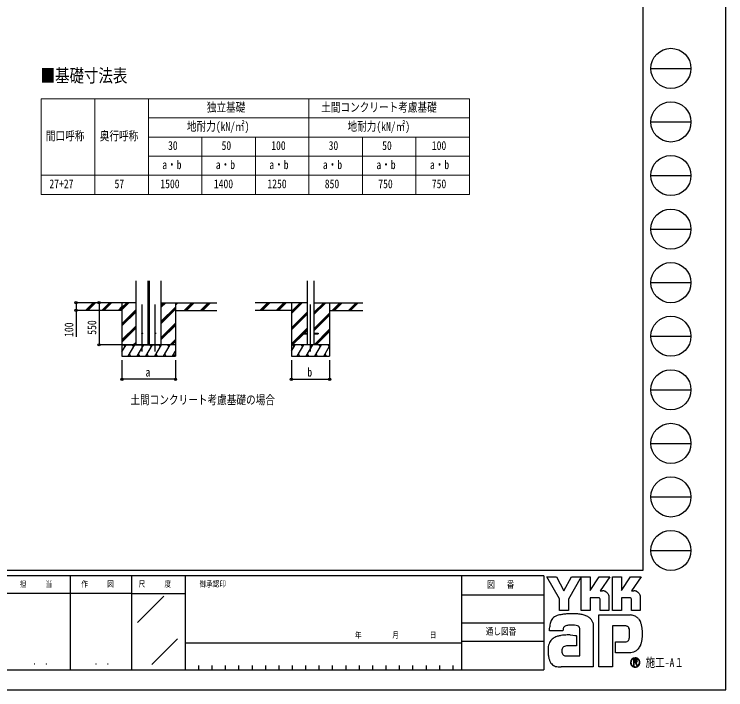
# Model space of a CAD drawing. Units: millimetres, scale not verified. Extents: x -14718 to 14718, y -10395 to 10395.
# Drawn here: x 5413 to 14718, y -10395 to -1567 of the extents above; entities that cross this region are included whole.
import ezdxf
from ezdxf.enums import TextEntityAlignment as Align

# ---------------------------------------------------------------- set-up
doc = ezdxf.new("R2010")
doc.units = ezdxf.units.MM
doc.header["$LTSCALE"] = 50
doc.layers.add('0-1_TABLE1', color=7, linetype='Continuous', lineweight=18)
for name, color, linetype in [('0-2_USER1', 3, 'Continuous'), ('0-3_YKK_12', 2, 'Continuous'), ('0-4_YKK_13', 4, 'Continuous'), ('0-5_YKK_A1', 4, 'Continuous'), ('0-6_YKK_D', 6, 'Continuous'), ('0-7_YKK_ZWAK', 7, 'Continuous')]:
    doc.layers.add(name, color=color, linetype=linetype)
doc.styles.add('ＭＳ ゴシック', font='')
doc.styles.get('ＭＳ ゴシック').set_extended_font_data('MS Gothic')

msp = doc.modelspace()

# ---------------------------------------------------------------- linework, layer by layer
at = {"layer": '0-1_TABLE1'}
for p, q in [((5766.57, -2671.74), (11366.57, -2671.74)), ((5766.57, -2671.74), (5766.57, -3921.74)), ((6466.57, -2671.74), (6466.57, -3921.74)), ((7166.57, -2671.74), (7166.57, -3921.74)), ((9266.57, -2671.74), (9266.57, -3921.74)), ((7166.57, -2921.74), (11366.57, -2921.74)), ((7166.57, -3171.74), (11366.57, -3171.74)), ((7866.57, -3171.74), (7866.57, -3921.74)), ((8566.57, -3171.74), (8566.57, -3921.74)), ((9966.57, -3171.74), (9966.57, -3921.74)), ((10666.57, -3171.74), (10666.57, -3921.74)), ((7166.57, -3421.74), (11366.57, -3421.74)), ((5766.57, -3671.74), (11366.57, -3671.74)), ((5766.57, -3921.74), (11366.57, -3921.74))]:
    msp.add_line(p, q, dxfattribs=at)
msp.add_lwpolyline([(11366.57, -2671.74), (11366.57, -3171.74), (11366.57, -3921.74)], dxfattribs=at)
at = {"layer": '0-3_YKK_12'}
for p, q in [((7085.32, -5974.12), (7085.32, -5360.98)), ((7257.82, -5974.12), (7257.82, -5360.98)), ((9287.57, -5974.12), (9287.57, -5360.98))]:
    msp.add_line(p, q, dxfattribs=at)
at = {"layer": '0-4_YKK_13'}
for p, q in [((9187.57, -5733), (9187.57, -5742)), ((9187.57, -5733), (9242.37, -5733)), ((9187.57, -5742), (9242.37, -5742)), ((9332.77, -5733), (9387.57, -5733)), ((9332.77, -5742), (9387.57, -5742)), ((9387.57, -5733), (9387.57, -5742))]:
    msp.add_line(p, q, dxfattribs=at)
for centre in [(7084.82, -5737.5), (7258.32, -5737.5)]:
    msp.add_circle(centre, 5, dxfattribs=at)
at = {"layer": '0-5_YKK_A1'}
for p, q in [((7007.07, -5887.44), (7007.07, -5052.15)), ((7162.57, -5887.44), (7162.57, -5052.15)), ((7180.57, -5887.44), (7180.57, -5052.15)), ((7336.07, -5887.44), (7336.07, -5052.15)), ((9242.37, -5052.15), (9242.37, -5887.5)), ((9332.77, -5052.15), (9332.77, -5887.5)), ((7007.07, -5337.5), (6280.62, -5337.5)), ((6345.9, -5437.5), (6445.9, -5337.5)), ((6360.04, -5437.5), (6460.04, -5337.5)), ((6374.19, -5437.5), (6474.19, -5337.5)), ((6558.03, -5437.5), (6658.03, -5337.5)), ((6572.18, -5437.5), (6672.18, -5337.5)), ((6586.32, -5437.5), (6686.32, -5337.5)), ((6770.17, -5437.5), (6821.57, -5386.1)), ((6821.57, -5428.13), (6912.2, -5337.5)), ((6821.57, -5413.99), (6898.06, -5337.5)), ((6821.57, -5399.85), (6883.92, -5337.5)), ((6821.57, -5337.5), (6821.57, -6037.5)), ((7336.07, -5395), (7393.57, -5337.5)), ((7336.07, -5380.86), (7379.43, -5337.5)), ((7336.07, -5366.71), (7365.28, -5337.5)), ((7336.07, -5337.5), (8062.52, -5337.5)), ((7336.07, -5578.84), (7521.57, -5393.35)), ((7521.57, -5337.5), (7521.57, -6037.5)), ((7521.57, -5368.94), (7553.01, -5337.5)), ((7521.57, -5354.79), (7538.86, -5337.5)), ((7521.57, -5340.65), (7524.72, -5337.5)), ((7636.85, -5437.5), (7736.85, -5337.5)), ((7650.99, -5437.5), (7751, -5337.5)), ((7665.14, -5437.5), (7765.14, -5337.5)), ((7848.98, -5437.5), (7948.99, -5337.5)), ((7863.13, -5437.5), (7963.13, -5337.5)), ((7877.27, -5437.5), (7977.27, -5337.5)), ((9242.37, -5337.5), (8561.62, -5337.5)), ((8628.3, -5436.1), (8726.9, -5337.5)), ((8641.04, -5437.5), (8741.04, -5337.5)), ((8655.19, -5437.5), (8755.19, -5337.5)), ((8840.44, -5436.1), (8939.03, -5337.5)), ((8853.18, -5437.5), (8953.18, -5337.5)), ((8867.32, -5437.5), (8967.32, -5337.5)), ((9037.57, -5337.5), (9037.57, -6037.5)), ((9037.57, -5479.38), (9179.45, -5337.5)), ((9037.57, -5465.24), (9165.31, -5337.5)), ((9037.57, -5451.1), (9151.17, -5337.5)), ((9332.77, -5492.55), (9487.82, -5337.5)), ((9332.77, -5478.41), (9473.68, -5337.5)), ((9332.77, -5464.26), (9459.53, -5337.5)), ((9332.77, -5337.5), (9970.78, -5337.5)), ((9537.57, -5337.5), (9537.57, -6037.5)), ((9571.67, -5437.5), (9671.67, -5337.5)), ((9585.81, -5437.5), (9685.81, -5337.5)), ((9599.95, -5437.5), (9699.95, -5337.5)), ((9783.8, -5437.5), (9883.8, -5337.5)), ((9797.94, -5437.5), (9897.94, -5337.5)), ((9812.08, -5437.5), (9912.08, -5337.5)), ((6821.57, -5437.5), (6280.62, -5437.5)), ((6784.31, -5437.5), (6821.57, -5400.24)), ((6798.45, -5437.5), (6821.57, -5414.38)), ((6821.57, -5611.98), (7007.07, -5426.48)), ((6821.57, -5626.12), (7007.07, -5440.62)), ((6821.57, -5640.26), (7007.07, -5454.76)), ((7336.07, -5592.99), (7521.57, -5407.49)), ((7336.07, -5607.13), (7521.57, -5421.63)), ((7521.57, -5437.5), (8062.52, -5437.5)), ((9037.57, -5437.5), (8561.62, -5437.5)), ((9037.57, -5663.23), (9242.37, -5458.43)), ((9037.57, -5677.37), (9242.37, -5472.57)), ((9037.57, -5691.51), (9242.37, -5486.71)), ((9332.77, -5676.39), (9537.57, -5471.6)), ((9332.77, -5690.54), (9537.57, -5485.74)), ((9537.57, -5437.5), (9970.78, -5437.5)), ((9332.77, -5704.68), (9537.57, -5499.88)), ((6821.57, -5824.11), (7007.07, -5638.61)), ((6821.57, -5838.25), (7007.07, -5652.75)), ((6821.57, -5852.39), (7007.07, -5666.89)), ((7336.07, -5790.97), (7521.57, -5605.48)), ((7336.07, -5805.12), (7521.57, -5619.62)), ((7336.07, -5819.26), (7521.57, -5633.76)), ((9037.57, -5875.36), (9242.37, -5670.56)), ((9039.57, -5887.5), (9187.57, -5739.5)), ((9053.71, -5887.5), (9199.21, -5742)), ((9194.07, -5733), (9242.37, -5684.7)), ((9208.21, -5733), (9242.37, -5698.84)), ((9333.79, -5887.5), (9537.57, -5683.73)), ((9347.94, -5887.5), (9537.57, -5697.87)), ((9362.08, -5887.5), (9537.57, -5712.01)), ((6970.31, -5887.5), (7007.07, -5850.74)), ((7451.68, -5887.5), (7521.57, -5817.61)), ((7465.82, -5887.5), (7521.57, -5831.75)), ((7479.96, -5887.5), (7521.57, -5845.89)), ((7521.57, -5887.5), (6821.57, -5887.5)), ((6821.57, -5887.5), (7319.57, -5887.5)), ((6821.57, -5980.52), (6875.28, -5887.5)), ((6860.28, -5913.48), (6845.28, -5887.5)), ((6904.14, -6037.5), (6990.75, -5887.5)), ((6975.75, -5913.48), (6960.75, -5887.5)), ((6984.45, -5887.5), (7007.07, -5864.88)), ((6998.6, -5887.5), (7007.07, -5879.03)), ((7019.62, -6037.5), (7106.22, -5887.5)), ((7091.22, -5913.48), (7076.22, -5887.5)), ((7135.09, -6037.5), (7221.69, -5887.5)), ((7206.69, -5913.48), (7191.69, -5887.5)), ((7250.56, -6037.5), (7337.16, -5887.5)), ((7322.16, -5913.48), (7307.16, -5887.5)), ((7366.03, -6037.5), (7452.63, -5887.5)), ((7437.63, -5913.48), (7422.63, -5887.5)), ((9537.57, -5887.5), (9037.57, -5887.5)), ((9037.57, -5969.65), (9085, -5887.5)), ((9070, -5913.48), (9055, -5887.5)), ((9113.87, -6037.5), (9200.47, -5887.5)), ((9185.47, -5913.48), (9170.47, -5887.5)), ((9229.34, -6037.5), (9315.94, -5887.5)), ((9300.94, -5913.48), (9285.94, -5887.5)), ((9344.81, -6037.5), (9431.41, -5887.5)), ((9416.41, -5913.48), (9401.41, -5887.5)), ((9460.28, -6037.5), (9537.57, -5903.62)), ((9531.88, -5913.48), (9516.88, -5887.5)), ((6821.57, -6037.5), (7521.57, -6037.5)), ((6919.14, -6011.52), (6934.14, -6037.5)), ((7034.61, -6011.52), (7049.61, -6037.5)), ((7150.08, -6011.52), (7165.08, -6037.5)), ((7265.56, -6011.52), (7280.56, -6037.5)), ((7381.02, -6011.52), (7396.02, -6037.5)), ((7481.5, -6037.5), (7521.57, -5968.09)), ((7496.5, -6011.52), (7511.5, -6037.5)), ((9037.57, -6037.5), (9537.57, -6037.5)), ((9128.86, -6011.52), (9143.86, -6037.5)), ((9244.33, -6011.52), (9259.33, -6037.5)), ((9359.81, -6011.52), (9374.81, -6037.5)), ((9475.27, -6011.52), (9490.27, -6037.5))]:
    msp.add_line(p, q, dxfattribs=at)
at = {"layer": '0-6_YKK_D'}
for p, q in [((6279.62, -5337.5), (6220.57, -5337.5)), ((6507.51, -5337.5), (6522.57, -5337.5)), ((6521.57, -5337.5), (6521.57, -5887.5)), ((6279.62, -5437.5), (6220.57, -5437.5)), ((6820.57, -5887.5), (6520.57, -5887.5)), ((6821.57, -6087.5), (6821.57, -6338.5)), ((7521.57, -6087.5), (7521.57, -6338.5)), ((9037.57, -6087.5), (9037.57, -6338.5)), ((9537.57, -6087.5), (9537.57, -6338.5)), ((7521.57, -6337.5), (6821.57, -6337.5)), ((9037.57, -6337.5), (9537.57, -6337.5))]:
    msp.add_line(p, q, dxfattribs=at)
msp.add_lwpolyline([(6221.57, -5337.5), (6221.57, -5437.5), (6221.57, -5784.6)], dxfattribs=at)
for centre in [(6221.57, -5337.5), (6521.57, -5337.5), (6221.57, -5437.5), (6521.57, -5887.5), (6821.57, -6337.5), (7521.57, -6337.5), (9037.57, -6337.5), (9537.57, -6337.5)]:
    msp.add_circle(centre, 14.88, dxfattribs=at)
at = {"layer": '0-7_YKK_ZWAK'}
for p, q in [((13632.57, 9712.5), (13632.57, -8837.5)), ((13737.57, -2275), (14262.57, -2275)), ((13737.57, -2975), (14262.57, -2975)), ((13737.57, -3675), (14262.57, -3675)), ((13737.57, -4375), (14262.57, -4375)), ((13737.57, -5075), (14262.57, -5075)), ((13737.57, -5775), (14262.57, -5775)), ((13737.57, -6475), (14262.57, -6475)), ((13737.57, -7175), (14262.57, -7175)), ((13737.57, -7875), (14262.57, -7875)), ((13737.57, -8575), (14262.57, -8575)), ((13632.57, -8837.5), (-13667.43, -8837.5)), ((6142.57, -8907.5), (6142.57, -10132.5)), ((6947.57, -8907.5), (6947.57, -10132.5)), ((7647.57, -8907.5), (6947.57, -8907.5)), ((11261.32, -8907.5), (7647.57, -8907.5)), ((7647.57, -8907.5), (7647.57, -10132.5)), ((11261.32, -8907.5), (11261.32, -10132.5)), ((12337.57, -8907.5), (11261.32, -8907.5)), ((12337.57, -8907.5), (12337.57, -10132.5)), ((6947.57, -9135), (4532.57, -9135)), ((6947.57, -9135), (7647.57, -9135)), ((7024.87, -9514.02), (7367.63, -9171.25)), ((11261.32, -9152.5), (12337.57, -9152.5)), ((11261.32, -9520), (12337.57, -9520)), ((7212.35, -10065.96), (7549.12, -9729.19)), ((12337.57, -9765), (11261.32, -9765)), ((7647.57, -9782.5), (11261.32, -9782.5)), ((4532.57, -10132.5), (6947.57, -10132.5)), ((6947.57, -10132.5), (7647.57, -10132.5)), ((7647.57, -10132.5), (11261.32, -10132.5)), ((7822.57, -10080), (7822.57, -10132.5)), ((7997.57, -10080), (7997.57, -10132.5)), ((8172.57, -10080), (8172.57, -10132.5)), ((8347.57, -10080), (8347.57, -10132.5)), ((8522.57, -10080), (8522.57, -10132.5)), ((8697.57, -10080), (8697.57, -10132.5)), ((8872.57, -10080), (8872.57, -10132.5)), ((9047.57, -10080), (9047.57, -10132.5)), ((9222.57, -10080), (9222.57, -10132.5)), ((9397.57, -10080), (9397.57, -10132.5)), ((9572.57, -10080), (9572.57, -10132.5)), ((9747.57, -10080), (9747.57, -10132.5)), ((9922.57, -10080), (9922.57, -10132.5)), ((10097.57, -10080), (10097.57, -10132.5)), ((10272.57, -10080), (10272.57, -10132.5)), ((10447.57, -10080), (10447.57, -10132.5)), ((10622.57, -10080), (10622.57, -10132.5)), ((10797.57, -10080), (10797.57, -10132.5)), ((10972.57, -10080), (10972.57, -10132.5)), ((11147.57, -10080), (11147.57, -10132.5)), ((11261.32, -10132.5), (12337.57, -10132.5)), ((13533.36, -10093.93), (13533.36, -10093.93))]:
    msp.add_line(p, q, dxfattribs=at)
for points in [[(-14717.5, -10395), (14717.5, -10395), (14717.5, 10395), (-14717.5, 10395)], [(12376.07, -8918), (12504.91, -8918), (12601.65, -9100.35), (12698.14, -8918), (12827.07, -8918), (12661.85, -9211.97), (12661.85, -9359.47), (12544.34, -9359.47), (12544.34, -9208)]]:
    msp.add_lwpolyline(points, close=True, dxfattribs=at)
for points in [[(6947.57, -8907.5), (4532.57, -8907.5), (4532.57, -10132.5)], [(13056.91, -9193.13), (12945.69, -9193.13), (12945.69, -9359.34), (12827.2, -9359.34), (12827.2, -8918), (12945.69, -8918), (12945.69, -9098.55), (13062.24, -8918), (13201.44, -8918), (13076.56, -9100.74), (13080.98, -9100.74), (13085.87, -9100.74), (13090.88, -9100.74), (13095.71, -9100.74), (13100.03, -9100.74), (13103.51, -9100.74), (13105.84, -9100.74), (13106.68, -9100.74)], [(13466.29, -9193.13), (13355.19, -9193.13), (13355.19, -9359.47), (13236.64, -9359.47), (13236.64, -8918), (13355.19, -8918), (13355.19, -9098.55), (13471.61, -8918), (13610.81, -8918), (13485.93, -9100.74), (13490.4, -9100.74), (13495.31, -9100.74), (13500.33, -9100.74), (13505.15, -9100.74), (13509.45, -9100.74), (13512.91, -9100.74), (13515.22, -9100.74), (13516.06, -9100.74)], [(13140.77, -9107.75), (13154.92, -9115.83), (13166.9, -9126.37), (13176.54, -9138.92), (13183.64, -9153.02), (13188.04, -9168.24), (13189.54, -9184.12), (13189.54, -9359.76), (13073.94, -9359.76), (13073.94, -9209.93)], [(13550.19, -9107.75), (13564.38, -9115.83), (13576.41, -9126.37), (13586.09, -9138.92), (13593.24, -9153.02), (13597.66, -9168.24), (13599.18, -9184.12), (13599.18, -9359.47), (13483.31, -9359.47), (13483.31, -9209.93)], [(13401.04, -9560.27), (13234.18, -9560.27), (13234.18, -10097.5), (13059.31, -10097.5), (13059.31, -9417.77), (13465.73, -9417.77)], [(13575.5, -9465.79), (13586.9, -9480.19), (13595.45, -9494.13), (13601.41, -9506.75)], [(12616.79, -9563.09), (12608.65, -9567.67), (12602.31, -9573.26), (12597.51, -9579.79), (12594.02, -9587.18), (12591.62, -9595.36), (12590.06, -9604.24), (12589.12, -9613.76), (12588.55, -9623.84), (12413.61, -9624.26), (12414.12, -9600.33), (12415.09, -9573.45)], [(12976.98, -9517.08), (12981.95, -9537.16), (12984.76, -9558.65), (12985.65, -9581.55), (12985.65, -10097.5), (12563.43, -10097.5)], [(12683.81, -9679.35), (12716.93, -9681.53), (12742.96, -9684.45), (12759.99, -9687.18), (12766.09, -9688.81), (12766.09, -9822.65), (12746.73, -9820.61), (12725.5, -9819.46), (12703.76, -9819.02), (12682.9, -9819.08), (12664.29, -9819.47), (12649.29, -9819.98), (12639.29, -9820.43), (12635.65, -9820.62), (12620.52, -9823.39), (12607.47, -9827.72), (12596.51, -9833.64), (12587.63, -9841.19), (12580.84, -9850.39), (12576.14, -9861.27), (12573.53, -9873.85), (12573, -9888.17), (12574.67, -9903.91), (12578.01, -9916.93), (12582.82, -9927.46), (12588.89, -9935.76), (12596.01, -9942.08), (12603.97, -9946.67), (12612.56, -9949.77), (12621.56, -9951.63), (12807.42, -9951.63), (12807.42, -9607.76), (12807.47, -9600.94), (12807.12, -9594.28), (12806.24, -9587.85), (12804.75, -9581.76), (12802.52, -9576.09), (12799.45, -9570.92), (12795.43, -9566.34), (12790.36, -9562.44)], [(12790.36, -9562.44), (12779.46, -9558.16), (12762.03, -9554.53), (12739.79, -9551.86), (12714.48, -9550.43), (12687.79, -9550.54), (12661.47, -9552.49)], [(13460.39, -9663.49), (13460.17, -9641.21), (13459.11, -9621.14), (13456.6, -9603.52), (13452.03, -9588.57)], [(13560.97, -9873.4), (13544.82, -9885.95), (13528.01, -9895.82), (13510.64, -9903.18), (13492.85, -9908.22), (13474.77, -9911.11), (13456.52, -9912.03), (13276.76, -9912.03), (13276.76, -9770.82), (13378.13, -9770.82), (13396.82, -9770.56), (13413.25, -9768.97), (13427.35, -9764.83)], [(13561.12, -10019.09), (13561.04, -10017.04), (13560.78, -10015.06), (13560.36, -10013.17), (13559.77, -10011.36), (13559.01, -10009.64), (13558.09, -10008.03), (13557.02, -10006.53), (13555.78, -10005.14), (13554.16, -10003.71), (13552.36, -10002.46), (13550.39, -10001.4), (13548.26, -10000.52), (13545.97, -9999.84), (13543.54, -9999.35), (13540.97, -9999.05), (13538.27, -9998.95), (13511.74, -9998.95), (13511.74, -10076.99), (13519.76, -10076.99), (13519.76, -10006.91), (13538.27, -10006.91), (13540.18, -10006.97), (13541.98, -10007.16), (13543.66, -10007.47), (13545.22, -10007.9), (13546.65, -10008.45), (13547.95, -10009.11), (13549.11, -10009.89), (13550.13, -10010.78)], [(13553.26, -10019.09), (13552.77, -10022.84), (13551.43, -10025.8), (13549.41, -10028.05), (13546.91, -10029.69), (13544.1, -10030.8), (13541.17, -10031.49), (13538.29, -10031.84), (13535.65, -10031.93), (13528.71, -10031.93), (13532.21, -10037.89), (13555.13, -10077.25), (13564.3, -10077.25), (13542.2, -10039.37), (13544.27, -10038.96), (13546.24, -10038.43), (13548.12, -10037.8), (13549.88, -10037.06), (13551.54, -10036.21), (13553.08, -10035.25), (13554.49, -10034.19), (13555.78, -10033.01)]]:
    msp.add_lwpolyline(points, dxfattribs=at)
for centre in [(14000.07, -2275), (14000.07, -2975), (14000.07, -3675), (14000.07, -4375), (14000.07, -5075), (14000.07, -5775), (14000.07, -6475), (14000.07, -7175), (14000.07, -7875), (14000.07, -8575)]:
    msp.add_circle(centre, 262.5, dxfattribs=at)
for centre, radius, start, end in [((13106.86, -9188.16), 87.42, 78.26798, 90.11215), ((13108.11, -9181.8), 80.94, 66.19963, 78.22058), ((13516.23, -9188.32), 87.58, 78.27851, 90.10826), ((13517.43, -9182.18), 81.32, 66.2483, 78.23226), ((13057.53, -9209.53), 16.41, 358.57817, 92.1683), ((13466.98, -9209.45), 16.33, 358.29941, 92.43455), ((12570.62, -9559.51), 152.53, 152.2125, 163.4865), ((12547.28, -9547.44), 126.25, 138.03852, 152.12015), ((12547.26, -9548.03), 126.64, 122.60463, 137.83438), ((12564, -9575.11), 158.47, 108.37421, 122.42809), ((12590.52, -9669.42), 256.38, 100.93159, 107.35499), ((12677.19, -10089.86), 685.64, 97.86054, 101.37938), ((12717.87, -10372.53), 971.23, 94.90201, 97.9576), ((12720.64, -10395.16), 994, 91.6169, 94.94971), ((12716.79, -10234.21), 833.01, 87.51794, 91.66439), ((12727.61, -10002.22), 600.77, 81.92631, 87.59083), ((12759.56, -9783.31), 379.54, 73.67137, 82.05943), ((12806.94, -9624.71), 214.03, 60.60528, 73.9085), ((12826.34, -9586.03), 170.81, 52.17347, 59.90542), ((12843.69, -9563.57), 142.43, 43.55042, 52.14561), ((12853.25, -9554.33), 129.14, 34.48659, 43.50182), ((12853.31, -9554.13), 128.97, 25.58915, 34.43128), ((13459.09, -9604.75), 187.09, 78.73198, 87.96551), ((13464.58, -9576.69), 158.51, 69.03034, 78.69541), ((13469.69, -9563.05), 143.94, 59.39484, 68.9885), ((13472.06, -9558.9), 139.16, 50.3012, 59.3616), ((13471.19, -9559.88), 140.47, 42.05209, 50.28551), ((12732.32, -9591.6), 317.75, 171.55622, 176.72493), ((12624.64, -9575.53), 208.88, 163.48385, 171.57982), ((12662.97, -9672.7), 118.94, 102.4979, 112.84632), ((12685.98, -9771.98), 220.85, 96.37207, 102.75341), ((12841.84, -9559.51), 141.65, 17.43089, 25.54591), ((13402, -9646.04), 85.77, 77.94572, 90.63794), ((13409.45, -9611.06), 50.01, 60.20991, 77.92418), ((13414.28, -9601.97), 39.72, 39.8078, 59.75378), ((13407.49, -9607.16), 48.26, 22.65544, 39.38165), ((13401.82, -9599.84), 220.22, 14.76267, 25.00486), ((13266.76, -9636.65), 360.21, 7.9139, 14.95041), ((13062.71, -9665.52), 397.69, 355.2339, 0.29193), ((13131.85, -9656.27), 496.54, 2.54376, 8.01251), ((13054.52, -9660.34), 573.97, 357.76419, 2.60674), ((12547.25, -9844.34), 148.92, 142.04688, 153.80771), ((12542.16, -9840.7), 142.67, 130.60221, 141.94427), ((12550.56, -9850.8), 155.81, 120.60724, 130.53081), ((12567.15, -9879.01), 188.53, 112.58838, 120.58162), ((12589.48, -9932.65), 246.63, 106.61303, 112.59024), ((12624.58, -10050.65), 369.75, 99.87193, 106.59825), ((12644.25, -10161.45), 482.28, 94.78469, 99.91711), ((12653.83, -10271.7), 592.94, 90.80099, 94.81812), ((12655.28, -10353.79), 675.05, 87.57779, 90.82714), ((13411.02, -9728), 40.29, 293.91672, 314.09376), ((13405.52, -9723.15), 47.6, 314.78099, 333.92928), ((13370.17, -9705.98), 86.9, 334.00676, 347.34989), ((13273.74, -9683.65), 185.88, 347.14308, 355.40008), ((13192.02, -9676.77), 435.46, 347.15166, 352.97565), ((13076.59, -9661.76), 551.86, 352.8937, 357.82206), ((12733.47, -9882.2), 340.51, 174.55588, 182.47272), ((12631.44, -9872.43), 238.02, 164.97537, 174.56739), ((12573.6, -9857.01), 178.16, 153.89178, 164.94341), ((13444.3, -9741.85), 175.83, 311.57033, 318.66243), ((13423.95, -9724), 202.9, 318.67367, 325.29112), ((13476.26, -9762.99), 137.72, 326.23251, 339.61931), ((13346.92, -9712.91), 276.41, 339.22498, 347.31457), ((12923.74, -9879.21), 530.77, 181.90948, 187.89042), ((12700.42, -9910.62), 305.25, 187.80471, 196.36971), ((12582.52, -9945.45), 182.31, 196.3102, 208.20993), ((12531.17, -9972.78), 124.15, 208.29777, 223.35561), ((13533.08, -10038.73), 61.37, 179.86065, 225.14399), ((13533.46, -10038.66), 61.74, 90.09157, 179.92363), ((13533.07, -10038.46), 54.9, 134.8007, 180.12175), ((13532.85, -10038.82), 54.68, 179.75513, 225.29722), ((13533.23, -10038.15), 54.8, 89.86602, 135.149), ((13533.45, -10038.55), 61.63, 44.93442, 90.08536), ((13533.47, -10038.57), 55.21, 45.03108, 90.11509), ((13533.27, -10038.49), 55.44, 270.09072, 359.90926), ((13541.53, -10018.76), 11.73, 358.3894, 42.86139), ((13541.76, -10019.65), 19.37, 316.37674, 1.6565), ((13533.51, -10038.59), 55.2, 0.00643, 45.07115), ((13533.94, -10038.36), 61.15, 359.78949, 45.13288), ((13533.79, -10038.83), 61.3, 314.92572, 0.23508), ((12519.59, -9982.97), 108.73, 223.64205, 239.63663), ((12529.2, -9965.48), 128.68, 239.8785, 253.65355), ((12546.8, -9905.03), 191.64, 253.69102, 263.74909), ((12561.7, -9772.34), 325.16, 263.68487, 270.30455), ((13533.37, -10038.74), 61.57, 224.94536, 269.98445), ((13533.25, -10039.31), 54.62, 224.62822, 270.10973), ((13533.37, -10038.43), 61.88, 269.98802, 314.93777)]:
    msp.add_arc(centre, radius, start, end, dxfattribs=at)

# ---------------------------------------------------------------- texts
at = {"layer": '0-1_TABLE1', "style": 'ＭＳ ゴシック', "width": 0.8}
for s, p in [('独立基礎', (7930.97, -2875.49)), ('土間コンクリート考慮基礎', (9426.17, -2875.49)), ('地耐力(kN/㎡)', (7670.57, -3125.49)), ('地耐力(kN/㎡)', (9770.57, -3125.49)), ('間口呼称', (5826.77, -3250.49)), ('奥行呼称', (6530.97, -3250.49)), ('30', (7424.17, -3375.49)), ('50', (8124.17, -3375.49)), ('100', (8773.77, -3375.49)), ('30', (9524.17, -3375.49)), ('50', (10224.17, -3375.49)), ('100', (10873.77, -3375.49)), ('a・b', (7348.57, -3625.49)), ('a・b', (8048.57, -3625.49)), ('a・b', (8748.57, -3625.49)), ('a・b', (9448.57, -3625.49)), ('a・b', (10148.57, -3625.49)), ('a・b', (10848.57, -3625.49)), ('27+27', (5872.97, -3875.49)), ('57', (6724.17, -3875.49)), ('1500', (7323.37, -3875.49)), ('1400', (8023.37, -3875.49)), ('1250', (8723.37, -3875.49)), ('850', (9473.77, -3875.49)), ('750', (10173.77, -3875.49)), ('750', (10873.77, -3875.49))]:
    msp.add_text(s, height=115.5, dxfattribs=at).set_placement(p, align=Align.BOTTOM_LEFT)
at = {"layer": '0-2_USER1', "style": 'ＭＳ ゴシック', "width": 0.8}
for s, height, p in [('■基礎寸法表', 173.2, (5758.29, -2507.3)), ('土間コンクリート考慮基礎の場合', 115.5, (6931.5, -6698.5))]:
    msp.add_text(s, height=height, dxfattribs=at).set_placement(p, align=Align.BOTTOM_LEFT)
at = {"layer": '0-6_YKK_D', "style": 'ＭＳ ゴシック', "width": 0.8}
for s, p in [('550', (6520.57, -5755.3)), ('100', (6220.57, -5783.6))]:
    msp.add_text(s, height=115.5, rotation=90, dxfattribs=at).set_placement(p, align=Align.BOTTOM_LEFT)
for s, p in [('a', (7129.57, -6336.5)), ('b', (9245.57, -6336.5))]:
    msp.add_text(s, height=115.5, dxfattribs=at).set_placement(p, align=Align.BOTTOM_LEFT)
at = {"layer": '0-7_YKK_ZWAK', "style": 'ＭＳ ゴシック', "width": 0.8}
for s, height, p in [('担     当', 76.98, (5485.27, -9073.75)), ('作     図', 76.98, (6290.27, -9073.75)), ('尺     度', 76.98, (7039.97, -9073.75)), ('御承認印', 76.98, (7836.98, -9073.75)), ('図\u3000 番', 89.81, (11596.91, -9091.25)), ('通し図番', 89.81, (11577.31, -9703.75)), ('年        月        日', 76.98, (9869.67, -9741.25)), ('． ．', 90.71, (5652.5, -10095.23)), ('． ．', 90.71, (6457.5, -10095.23)), ('施工-A１', 115.5, (13667.57, -10132.5))]:
    msp.add_text(s, height=height, dxfattribs=at).set_placement(p, align=Align.BOTTOM_LEFT)

doc.saveas('drawing.dxf')
